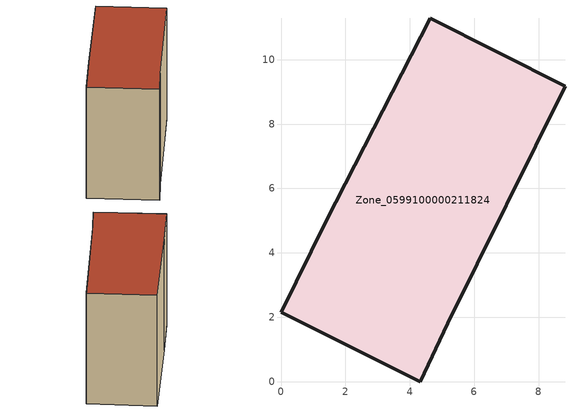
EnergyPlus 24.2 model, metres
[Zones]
Zone_0599100000211824
 floor ground (C_G): 1.41,5 4.63,11.28 8.82,9.18 5.18,1.82 4.33,0 0,2.15 z0
 wall outside (C_F): 4.33,0 5.18,1.82 8.82,9.18 4.63,11.28 1.41,5 0,2.15 4.33,0 z0:8.58
 roof outside (C_R): 1.41,5 0,2.15 4.33,0 5.18,1.82 8.82,9.18 4.63,11.28 z8.58
[BUILDING]
Pand.0599100000211824: North Axis=0; Terrain=City; Loads Convergence Tolerance Value=0.04; Temperature Convergence Tolerance Value=0.4; Solar Distribution=FullExterior; Maximum Number of Warmup Days=25; Minimum Number of Warmup Days=1
[Site:Location]
Rotterdam.The.Hague.AP_ZH_NLD Design_Conditions: Latitude=51.96; Longitude=4.45; Time Zone=1; Elevation=-4.5
[SITE:GROUNDTEMPERATURE:BUILDINGSURFACE]
18, 18, 18, 18, 18, 18, 18, 18, 18, 18, 18, 18
[MATERIAL] Thermal Absorptance=0.9; Solar Absorptance=0.7; Visible Absorptance=0.7
Name | Roughness | Thickness | Conductivity | Density | Specific Heat
G.TI.1946-1964 | MediumSmooth | 0.15 | 1 | 540 | 1210
F.TI.1946-1964 | Rough | 0.3 | 0.857143 | 1920 | 840
R.TI.1946-1964 | MediumRough | 0.2 | 0.277778 | 1500 | 1000
[CONSTRUCTION]
C_G: G.TI.1946-1964
C_F: F.TI.1946-1964
C_R: R.TI.1946-1964
[ZONE]
Zone_0599100000211824: Type=1; Multiplier=1; Ceiling Height=Autocalculate; Volume=Autocalculate; Floor Area=autocalculate; Part of Total Floor Area=Yes
[ZONEINFILTRATION:DESIGNFLOWRATE]
Infil_Zone_0599100000211824: Zone or ZoneList or Space or SpaceList=Zone_0599100000211824; Schedule=AlwaysOn; Design Flow Rate Calculation Method=Flow/Area; Flow Rate per Floor Area=0.003; Constant Term Coefficient=1; Temperature Term Coefficient=0; Velocity Term Coefficient=0; Velocity Squared Term Coefficient=0
[HVACTEMPLATE:ZONE:IDEALLOADSAIRSYSTEM]
Zone_0599100000211824: Maximum Heating Supply Air Temperature=50; Minimum Cooling Supply Air Temperature=13; Maximum Heating Supply Air Humidity Ratio=0.0156; Minimum Cooling Supply Air Humidity Ratio=0.0077; Heating Limit=NoLimit; Cooling Limit=NoLimit; Dehumidification Control Type=ConstantSensibleHeatRatio; Cooling Sensible Heat Ratio=0.7; Dehumidification Setpoint=60; Humidification Control Type=None; Humidification Setpoint=30; Outdoor Air Method=None; Outdoor Air Flow Rate per Person=0.00944; Outdoor Air Flow Rate per Zone Floor Area=0; Outdoor Air Flow Rate per Zone=0; Demand Controlled Ventilation Type=None; Outdoor Air Economizer Type=NoEconomizer; Heat Recovery Type=None; Sensible Heat Recovery Effectiveness=0.7; Latent Heat Recovery Effectiveness=0.65
[ZONECONTROL:THERMOSTAT]
ThermostatControl_Zone_0599100000211824: Zone or ZoneList=Zone_0599100000211824; Control Type Schedule=DualSetpointControlType; Control 1=Thermostat_Zone_0599100000211824; Temperature Difference Between Cutout And Setpoint=0
[THERMOSTATSETPOINT:DUALSETPOINT]
Thermostat_Zone_0599100000211824: Heating Setpoint Temperature Schedule=HeatingSetpoint_Zone_0599100000211824; Cooling Setpoint Temperature Schedule=CoolingSetpoint_Zone_0599100000211824
[SCHEDULE:COMPACT]
HeatingSetpoint_Zone_0599100000211824: Through: 12/31, For: AllDays, Until: 24:00, 21
CoolingSetpoint_Zone_0599100000211824: Through: 12/31, For: AllDays, Until: 24:00, 24
DualSetpointControlType: Through: 12/31, For: AllDays, Until: 24:00, 4
AlwaysOn: Through: 12/31, For: AllDays, Until: 24:00, 1
